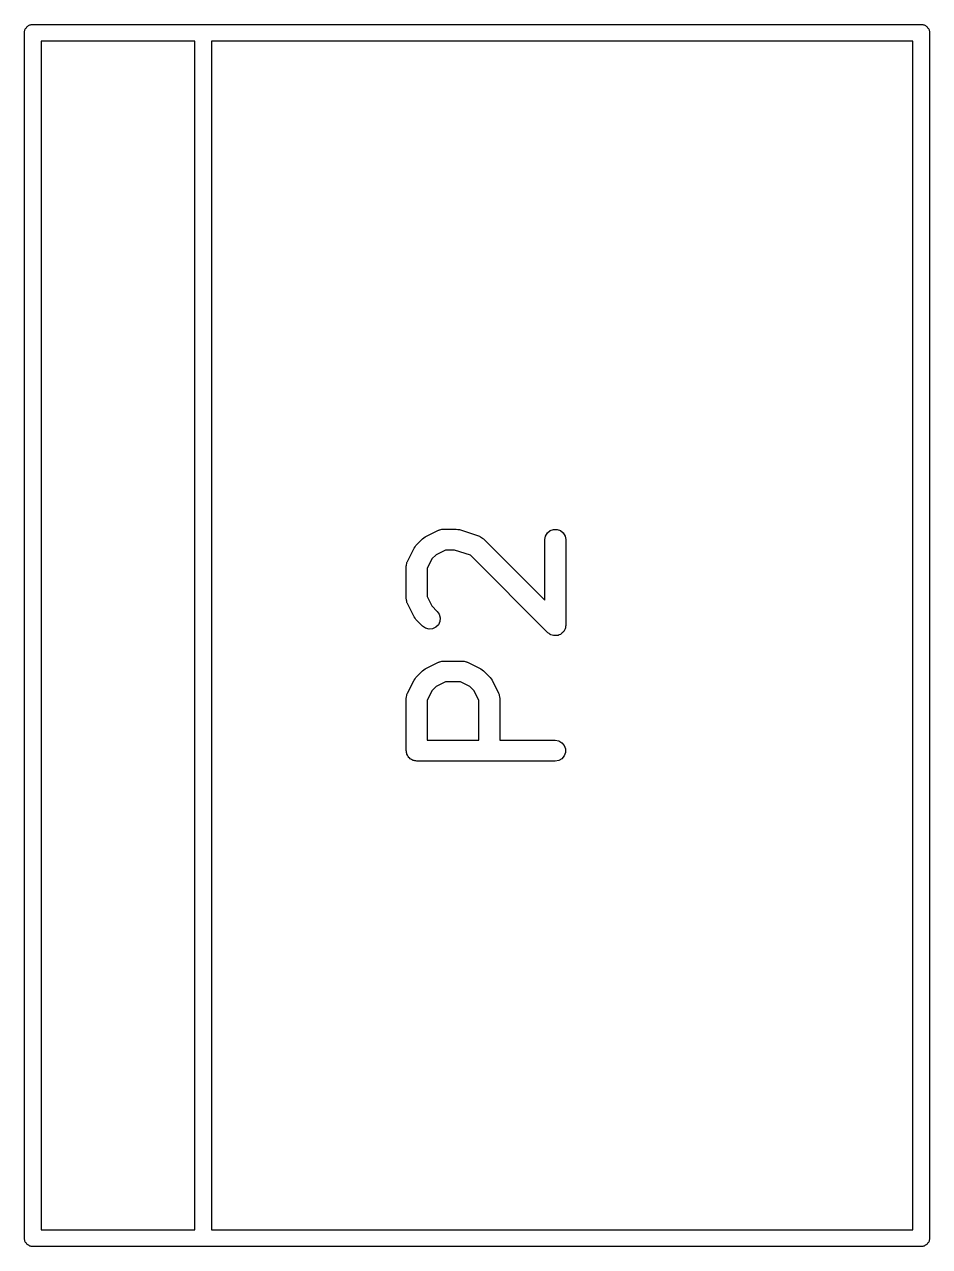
# Model space of a CAD drawing. Extents: x 83.4 to 168.1, y -157.3 to -85.4.
# Drawn here: x 83.39 to 89.92, y -131.44 to -122.62 of the extents above; entities that cross this region are included whole.
import ezdxf

# ---------------------------------------------------------------- set-up
doc = ezdxf.new("R2010")
doc.units = 0
doc.header["$MEASUREMENT"] = 0
doc.layers.add('BLACK', color=7, linetype='CONTINUOUS')

msp = doc.modelspace()

# ---------------------------------------------------------------- linework, layer by layer
at = {"layer": 'Black'}
for p, q in [((83.395, -122.681), (83.3959, -122.675)), ((83.395, -131.381), (83.395, -122.681)), ((83.3959, -122.67), (83.3977, -122.665)), ((83.3959, -122.675), (83.3959, -122.67)), ((83.3977, -122.665), (83.3986, -122.66)), ((83.3986, -122.66), (83.4013, -122.656)), ((83.4013, -122.656), (83.403, -122.651)), ((83.403, -122.651), (83.4064, -122.647)), ((83.4064, -122.647), (83.409, -122.642)), ((83.409, -122.642), (83.4131, -122.639)), ((83.4131, -122.639), (83.4164, -122.635)), ((83.4164, -122.635), (83.421, -122.632)), ((83.421, -122.632), (83.425, -122.629)), ((83.425, -122.629), (83.4299, -122.627)), ((83.4299, -122.627), (83.4345, -122.624)), ((83.4345, -122.624), (83.4397, -122.623)), ((83.4397, -122.623), (83.4446, -122.622)), ((83.4446, -122.622), (83.4498, -122.622)), ((83.4498, -122.622), (83.455, -122.621)), ((83.455, -122.621), (89.865, -122.621)), ((89.865, -122.621), (89.8702, -122.622)), ((89.8702, -122.622), (89.8754, -122.622)), ((89.8754, -122.622), (89.8804, -122.623)), ((89.8804, -122.623), (89.8855, -122.624)), ((89.8855, -122.624), (89.8901, -122.627)), ((89.8901, -122.627), (89.895, -122.629)), ((89.895, -122.629), (89.899, -122.632)), ((89.899, -122.632), (89.9036, -122.635)), ((89.9036, -122.635), (89.907, -122.639)), ((89.907, -122.639), (89.911, -122.642)), ((89.911, -122.642), (89.9136, -122.647)), ((89.9136, -122.647), (89.917, -122.651)), ((89.917, -122.651), (89.9188, -122.656)), ((89.9188, -122.656), (89.9214, -122.66)), ((89.9214, -122.66), (89.9223, -122.665)), ((89.9223, -122.665), (89.9241, -122.67)), ((89.9241, -122.67), (89.9241, -122.675)), ((89.9241, -122.675), (89.925, -122.681)), ((89.925, -122.681), (89.925, -131.381)), ((83.515, -122.741), (83.515, -131.321)), ((84.625, -122.741), (83.515, -122.741)), ((84.625, -131.321), (84.625, -122.741)), ((84.745, -122.741), (84.745, -131.321)), ((89.805, -122.741), (84.745, -122.741)), ((89.805, -131.321), (89.805, -122.741)), ((86.2867, -126.319), (86.382, -126.272)), ((86.382, -126.272), (86.3861, -126.27)), ((86.3861, -126.27), (86.3899, -126.268)), ((86.3899, -126.268), (86.3985, -126.267)), ((86.3985, -126.267), (86.4069, -126.264)), ((86.4069, -126.264), (86.4112, -126.264)), ((86.4112, -126.264), (86.4155, -126.264)), ((86.4155, -126.264), (86.5107, -126.264)), ((86.5107, -126.264), (86.5226, -126.266)), ((86.5226, -126.266), (86.5345, -126.267)), ((86.5345, -126.267), (86.6773, -126.315)), ((87.1546, -126.313), (87.1676, -126.29)), ((87.1676, -126.29), (87.1875, -126.274)), ((87.1875, -126.274), (87.212, -126.265)), ((87.212, -126.265), (87.2381, -126.265)), ((87.2381, -126.265), (87.2625, -126.274)), ((87.2625, -126.274), (87.2825, -126.29)), ((87.2825, -126.29), (87.2955, -126.313)), ((86.2127, -126.391), (86.2196, -126.381)), ((86.2196, -126.381), (86.2672, -126.333)), ((86.2672, -126.333), (86.2771, -126.326)), ((86.2771, -126.326), (86.2867, -126.319)), ((86.6773, -126.315), (86.6811, -126.317)), ((86.6811, -126.317), (86.6853, -126.318)), ((86.6853, -126.318), (86.6925, -126.323)), ((86.6925, -126.323), (86.7002, -126.328)), ((86.7002, -126.328), (86.7031, -126.331)), ((86.7031, -126.331), (86.7066, -126.333)), ((86.7066, -126.333), (87.15, -126.777)), ((87.15, -126.339), (87.1546, -126.313)), ((87.15, -126.777), (87.15, -126.339)), ((87.2955, -126.313), (87.3, -126.339)), ((87.3, -126.339), (87.3, -126.958)), ((86.1579, -126.496), (86.2056, -126.4)), ((86.2056, -126.4), (86.2127, -126.391)), ((86.3343, -126.478), (86.3, -126.547)), ((86.3647, -126.448), (86.3343, -126.478)), ((86.4332, -126.414), (86.3647, -126.448)), ((86.4986, -126.414), (86.4332, -126.414)), ((86.6131, -126.452), (86.4986, -126.414)), ((87.172, -127.011), (86.6131, -126.452)), ((86.15, -126.529), (86.1508, -126.525)), ((86.15, -126.767), (86.15, -126.529)), ((86.1505, -126.521), (86.153, -126.512)), ((86.1508, -126.525), (86.1505, -126.521)), ((86.153, -126.512), (86.1546, -126.503)), ((86.1546, -126.503), (86.1567, -126.5)), ((86.1567, -126.5), (86.1579, -126.496)), ((86.3, -126.547), (86.3, -126.75)), ((86.1508, -126.771), (86.15, -126.767)), ((86.1505, -126.776), (86.1508, -126.771)), ((86.153, -126.784), (86.1505, -126.776)), ((86.1546, -126.793), (86.153, -126.784)), ((86.1567, -126.797), (86.1546, -126.793)), ((86.1579, -126.801), (86.1567, -126.797)), ((86.2056, -126.896), (86.1579, -126.801)), ((86.3, -126.75), (86.3343, -126.818)), ((86.3343, -126.818), (86.3733, -126.857)), ((86.2127, -126.906), (86.2056, -126.896)), ((86.2196, -126.915), (86.2127, -126.906)), ((86.2672, -126.963), (86.2196, -126.915)), ((86.3733, -126.857), (86.3882, -126.878)), ((86.3882, -126.878), (86.395, -126.904)), ((86.395, -126.904), (86.3927, -126.929)), ((86.2886, -126.978), (86.2672, -126.963)), ((86.3137, -126.985), (86.2886, -126.978)), ((86.3397, -126.983), (86.3137, -126.985)), ((86.3633, -126.972), (86.3397, -126.983)), ((86.3817, -126.953), (86.3633, -126.972)), ((86.3927, -126.929), (86.3817, -126.953)), ((87.2825, -127.006), (87.275, -127.012)), ((87.2841, -127.003), (87.2825, -127.006)), ((87.2865, -127.001), (87.2841, -127.003)), ((87.2906, -126.992), (87.2865, -127.001)), ((87.2955, -126.983), (87.2906, -126.992)), ((87.2961, -126.98), (87.2955, -126.983)), ((87.2975, -126.977), (87.2961, -126.98)), ((87.2983, -126.967), (87.2975, -126.977)), ((87.3, -126.958), (87.2983, -126.967)), ((87.18, -127.016), (87.172, -127.011)), ((87.1875, -127.023), (87.18, -127.016)), ((87.1906, -127.024), (87.1875, -127.023)), ((87.1933, -127.026), (87.1906, -127.024)), ((87.2028, -127.028), (87.1933, -127.026)), ((87.212, -127.032), (87.2028, -127.028)), ((87.2153, -127.032), (87.212, -127.032)), ((87.2185, -127.032), (87.2153, -127.032)), ((87.2283, -127.032), (87.2185, -127.032)), ((87.2381, -127.032), (87.2283, -127.032)), ((87.2412, -127.03), (87.2381, -127.032)), ((87.2444, -127.03), (87.2412, -127.03)), ((87.2533, -127.026), (87.2444, -127.03)), ((87.2625, -127.023), (87.2533, -127.026)), ((87.2651, -127.021), (87.2625, -127.023)), ((87.268, -127.019), (87.2651, -127.021)), ((87.275, -127.012), (87.268, -127.019)), ((86.2771, -127.279), (86.2867, -127.272)), ((86.2867, -127.272), (86.382, -127.224)), ((86.382, -127.224), (86.3861, -127.223)), ((86.3861, -127.223), (86.3899, -127.221)), ((86.3899, -127.221), (86.3985, -127.219)), ((86.3985, -127.219), (86.4069, -127.217)), ((86.4069, -127.217), (86.4112, -127.217)), ((86.4112, -127.217), (86.4155, -127.216)), ((86.4155, -127.216), (86.5584, -127.216)), ((86.5584, -127.216), (86.5626, -127.217)), ((86.5626, -127.217), (86.5669, -127.217)), ((86.5669, -127.217), (86.5754, -127.219)), ((86.5754, -127.219), (86.584, -127.221)), ((86.584, -127.221), (86.5878, -127.223)), ((86.5878, -127.223), (86.5919, -127.224)), ((86.5919, -127.224), (86.6871, -127.272)), ((86.6871, -127.272), (86.6968, -127.279)), ((86.1579, -127.448), (86.2056, -127.353)), ((86.2056, -127.353), (86.2127, -127.343)), ((86.2127, -127.343), (86.2196, -127.333)), ((86.2196, -127.333), (86.2672, -127.286)), ((86.2672, -127.286), (86.2771, -127.279)), ((86.6968, -127.279), (86.7066, -127.286)), ((86.7066, -127.286), (86.7543, -127.333)), ((86.7543, -127.333), (86.7611, -127.343)), ((86.7611, -127.343), (86.7683, -127.353)), ((86.7683, -127.353), (86.8159, -127.448)), ((86.1567, -127.452), (86.1579, -127.448)), ((86.3343, -127.431), (86.3, -127.499)), ((86.3647, -127.4), (86.3343, -127.431)), ((86.4332, -127.366), (86.3647, -127.4)), ((86.5407, -127.366), (86.4332, -127.366)), ((86.6092, -127.4), (86.5407, -127.366)), ((86.6396, -127.431), (86.6092, -127.4)), ((86.6738, -127.499), (86.6396, -127.431)), ((86.8159, -127.448), (86.8172, -127.452)), ((86.15, -127.482), (86.1508, -127.477)), ((86.15, -127.862), (86.15, -127.482)), ((86.1505, -127.473), (86.153, -127.465)), ((86.1508, -127.477), (86.1505, -127.473)), ((86.153, -127.465), (86.1546, -127.456)), ((86.1546, -127.456), (86.1567, -127.452)), ((86.3, -127.499), (86.3, -127.787)), ((86.6738, -127.787), (86.6738, -127.499)), ((86.8172, -127.452), (86.8193, -127.456)), ((86.8193, -127.456), (86.8208, -127.465)), ((86.8208, -127.465), (86.8233, -127.473)), ((86.8233, -127.473), (86.8231, -127.477)), ((86.8231, -127.477), (86.8238, -127.482)), ((86.8238, -127.482), (86.8238, -127.787)), ((86.3, -127.787), (86.6738, -127.787)), ((86.8238, -127.787), (87.225, -127.787)), ((87.225, -127.787), (87.2507, -127.792)), ((87.2507, -127.792), (87.2732, -127.805)), ((86.1512, -127.869), (86.15, -127.862)), ((86.1512, -127.875), (86.1512, -127.869)), ((86.1534, -127.882), (86.1512, -127.875)), ((86.1546, -127.888), (86.1534, -127.882)), ((86.1578, -127.894), (86.1546, -127.888)), ((87.2732, -127.805), (87.29, -127.825)), ((87.29, -127.825), (87.2989, -127.849)), ((87.2989, -127.875), (87.29, -127.9)), ((87.2989, -127.849), (87.2989, -127.875)), ((86.1601, -127.9), (86.1578, -127.894)), ((86.1643, -127.905), (86.1601, -127.9)), ((86.1676, -127.911), (86.1643, -127.905)), ((86.1726, -127.915), (86.1676, -127.911)), ((86.1768, -127.92), (86.1726, -127.915)), ((86.1825, -127.923), (86.1768, -127.92)), ((86.1875, -127.927), (86.1825, -127.923)), ((86.1937, -127.93), (86.1875, -127.927)), ((86.1994, -127.933), (86.1937, -127.93)), ((86.2058, -127.934), (86.1994, -127.933)), ((86.212, -127.936), (86.2058, -127.934)), ((86.2186, -127.936), (86.212, -127.936)), ((86.225, -127.937), (86.2186, -127.936)), ((87.225, -127.937), (86.225, -127.937)), ((87.2507, -127.933), (87.225, -127.937)), ((87.2732, -127.92), (87.2507, -127.933)), ((87.29, -127.9), (87.2732, -127.92)), ((83.515, -131.321), (84.625, -131.321)), ((84.745, -131.321), (89.805, -131.321)), ((83.3959, -131.386), (83.395, -131.381)), ((83.3959, -131.391), (83.3959, -131.386)), ((83.3977, -131.396), (83.3959, -131.391)), ((83.3986, -131.401), (83.3977, -131.396)), ((83.4013, -131.406), (83.3986, -131.401)), ((83.403, -131.411), (83.4013, -131.406)), ((83.4064, -131.415), (83.403, -131.411)), ((83.409, -131.419), (83.4064, -131.415)), ((89.9136, -131.415), (89.911, -131.419)), ((89.917, -131.411), (89.9136, -131.415)), ((89.9188, -131.406), (89.917, -131.411)), ((89.9214, -131.401), (89.9188, -131.406)), ((89.9223, -131.396), (89.9214, -131.401)), ((89.9241, -131.391), (89.9223, -131.396)), ((89.925, -131.381), (89.9241, -131.386)), ((89.9241, -131.386), (89.9241, -131.391)), ((83.4131, -131.423), (83.409, -131.419)), ((83.4164, -131.427), (83.4131, -131.423)), ((83.421, -131.429), (83.4164, -131.427)), ((83.425, -131.433), (83.421, -131.429)), ((83.4299, -131.434), (83.425, -131.433)), ((83.4345, -131.437), (83.4299, -131.434)), ((83.4397, -131.438), (83.4345, -131.437)), ((83.4446, -131.44), (83.4397, -131.438)), ((83.4498, -131.44), (83.4446, -131.44)), ((83.455, -131.441), (83.4498, -131.44)), ((89.865, -131.441), (83.455, -131.441)), ((89.8702, -131.44), (89.865, -131.441)), ((89.8754, -131.44), (89.8702, -131.44)), ((89.8804, -131.438), (89.8754, -131.44)), ((89.8855, -131.437), (89.8804, -131.438)), ((89.8901, -131.434), (89.8855, -131.437)), ((89.895, -131.433), (89.8901, -131.434)), ((89.899, -131.429), (89.895, -131.433)), ((89.9036, -131.427), (89.899, -131.429)), ((89.907, -131.423), (89.9036, -131.427)), ((89.911, -131.419), (89.907, -131.423))]:
    msp.add_line(p, q, dxfattribs=at)

doc.saveas('drawing.dxf')
